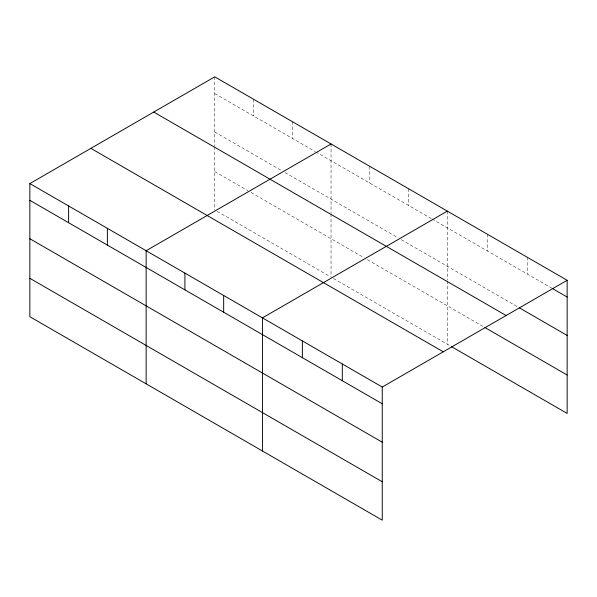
<?xml version="1.0" encoding="UTF-8"?>
<svg xmlns="http://www.w3.org/2000/svg" width="597" height="597" viewBox="0 0 597 597"><rect width="100%" height="100%" fill="white"/><g stroke="black" fill="none" stroke-linecap="round" stroke-linejoin="round"><path stroke-width="0.45" stroke-dasharray="2.98 2.24" d="M214.748 93.58L314.888 151.392M315.701 151.862L431.183 218.532M431.989 219.002L551.971 288.269M214.748 131.982L281.777 170.682M285.008 172.548L398.072 237.822M401.303 239.688L517.629 306.851M214.748 171.555L247.859 190.667M251.091 192.532L364.155 257.814M367.386 259.673L484.077 327.052M217.174 211.36L330.238 276.635M333.462 278.5L450.526 346.088M527.211 257.232L527.211 273.978M487.271 234.173L487.271 250.919M447.332 211.114L447.332 280.068M447.332 280.986L447.332 344.238M408.572 188.734L408.572 205.48M369.804 166.354L369.804 183.1M331.044 143.974L331.044 212.928M331.044 213.845L331.044 277.098M292.276 121.594L292.276 138.34M253.516 99.214L253.516 115.96M214.748 76.834L214.748 145.787M214.748 146.705L214.748 209.957"/><path stroke-width="0.9" d="M29.85 183.585L382.252 387.043L382.252 520.166L29.85 316.708L29.85 183.585L214.748 76.834L567.15 280.291L567.15 413.415L451.325 346.544M331.044 143.974L146.138 250.725L146.138 383.849M447.332 211.114L262.434 317.865L262.434 450.989M382.252 387.043L567.15 280.291M552.77 288.732L567.15 297.037M519.226 307.768L567.15 335.439M153.735 112.064L506.129 315.514M484.876 327.507L567.15 375.013M90.871 148.355L443.265 351.812M29.85 200.331L382.252 403.788M29.85 238.733L382.252 442.19M29.85 278.306L382.252 481.764M342.312 363.983L342.312 380.729M302.373 340.924L302.373 357.67M223.666 295.485L223.666 312.231M184.906 273.105L184.906 289.851M107.378 228.345L107.378 245.091M68.61 205.965L68.61 222.711"/></g></svg>
